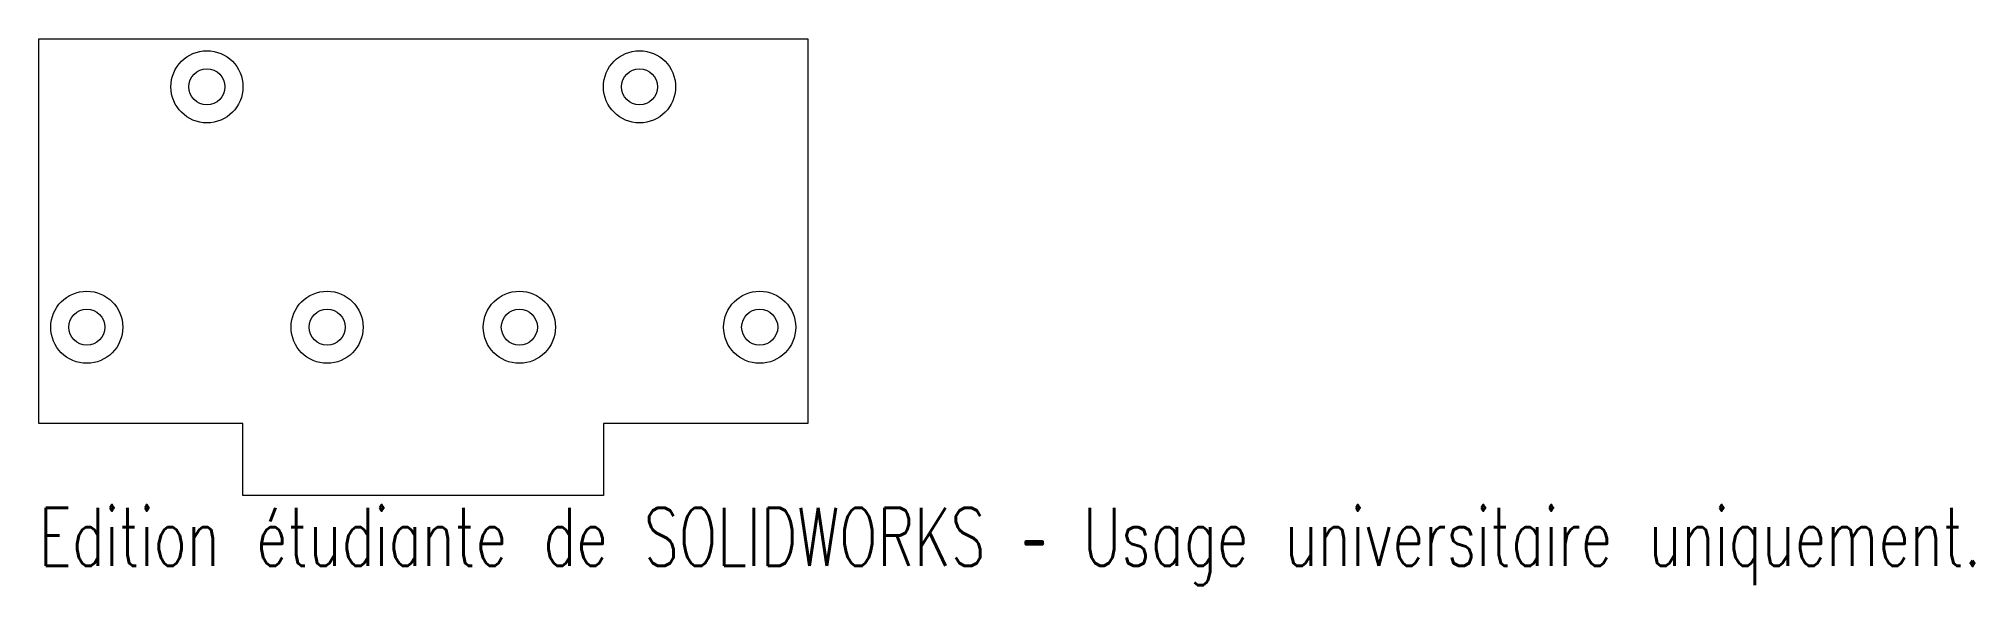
# Model space of a CAD drawing. Header units: millimetres. Extents: x 0 to 161, y -45 to 0.
import ezdxf

# ---------------------------------------------------------------- set-up
doc = ezdxf.new("R2010")
doc.units = ezdxf.units.MM
doc.styles.add('SLDTEXTSTYLE0', font='TXT', dxfattribs={"width": 0.7, "bigfont": 'bigfont'})

msp = doc.modelspace()

# ---------------------------------------------------------------- linework, layer by layer
at = {"color": 7, "linetype": 'Continuous', "lineweight": 15}
for p, q in [((0, -32), (0, 0)), ((0, 0), (64, 0)), ((64, 0), (64, -32)), ((17, -32), (0, -32)), ((17, -38), (17, -32)), ((64, -32), (47, -32)), ((47, -32), (47, -38)), ((47, -38), (17, -38))]:
    msp.add_line(p, q, dxfattribs=at)
for centre, radius in [((14, -4), 3), ((50, -4), 3), ((14, -4), 1.5), ((50, -4), 1.5), ((4, -24), 3), ((4, -24), 1.5), ((24, -24), 3), ((24, -24), 1.5), ((40, -24), 3), ((40, -24), 1.5), ((60, -24), 3), ((60, -24), 1.5)]:
    msp.add_circle(centre, radius, dxfattribs=at)

# ---------------------------------------------------------------- texts
at = {"color": 7, "linetype": 'Continuous', "insert": (0, -39.02), "char_height": 4.8336, "attachment_point": 1, "style": 'SLDTEXTSTYLE0'}
msp.add_mtext('Edition étudiante de SOLIDWORKS – Usage universitaire uniquement.', dxfattribs=at)

doc.saveas('drawing.dxf')
